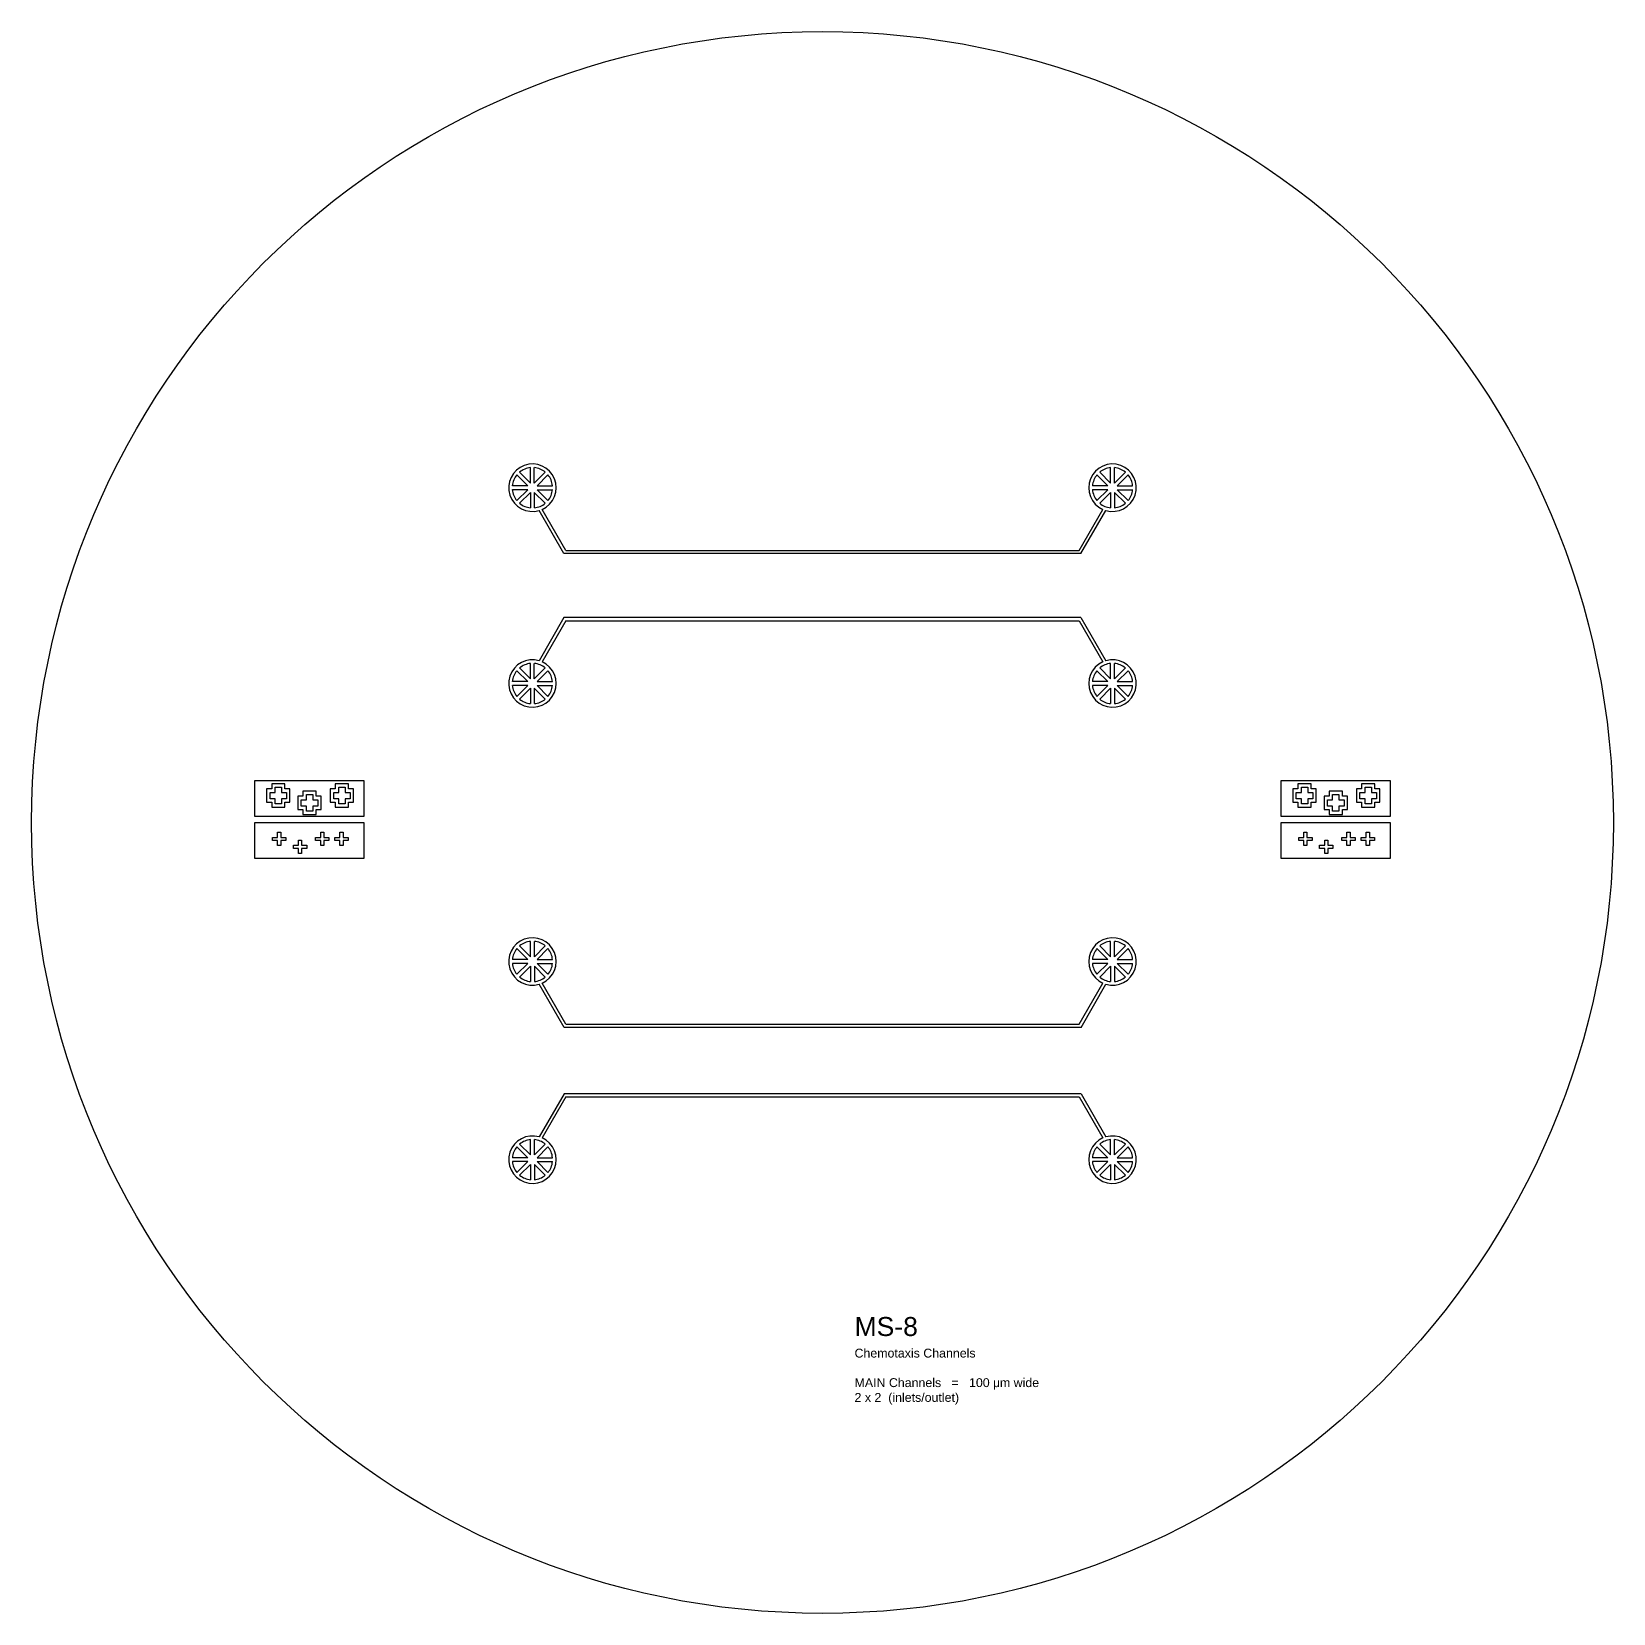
# Model space of a CAD drawing. Header units: millimetres. Extents: x 17265 to 209211, y 27598 to 77598.
# Drawn here: x 89211 to 139211, y 27598 to 77598 of the extents above; entities that cross this region are included whole.
import ezdxf

# ---------------------------------------------------------------- set-up
doc = ezdxf.new("R2010")
doc.units = ezdxf.units.MM
doc.layers.add('CLEAR', color=140, linetype='Continuous')
doc.layers.add('OPAQUE', color=10, linetype='Continuous')
doc.styles.get("Standard").update_dxf_attribs({"font": 'arial.ttf'})

msp = doc.modelspace()

# ---------------------------------------------------------------- linework, layer by layer
at = {"layer": 'CLEAR'}
for p, q in [((106039, 61096), (105251, 62461)), ((106097, 61196), (105346, 62496)), ((122324, 61196), (123074, 62496)), ((122382, 61096), (123169, 62461)), ((122382, 61096), (106039, 61096)), ((106097, 61196), (122324, 61196)), ((106039, 59076), (105251, 57711)), ((122382, 59076), (106039, 59076)), ((122382, 59076), (123169, 57711)), ((106097, 58976), (105346, 57676)), ((106097, 58976), (122324, 58976)), ((122324, 58976), (123074, 57676)), ((106098, 46220), (105347, 47520)), ((122325, 46220), (123075, 47520)), ((106040, 46120), (105252, 47485)), ((122383, 46120), (123171, 47485)), ((122383, 46120), (106040, 46120)), ((106098, 46220), (122325, 46220)), ((106040, 44025), (105252, 42660)), ((122383, 44025), (106040, 44025)), ((122383, 44025), (123171, 42660)), ((106098, 43925), (105347, 42625)), ((106098, 43925), (122325, 43925)), ((122325, 43925), (123075, 42625))]:
    msp.add_line(p, q, dxfattribs=at)
for points in [[(96271, 53929), (99711, 53929), (99711, 52788), (96271, 52788)], [(96799, 53821), (96799, 53661), (96639, 53661), (96639, 53241), (96799, 53241), (96799, 53081), (97219, 53081), (97219, 53241), (97378, 53241), (97378, 53661), (97219, 53661), (97219, 53821), (96799, 53821)], [(97109, 53551), (97268, 53551), (97268, 53351), (97109, 53351), (97109, 53191), (96909, 53191), (96909, 53351), (96749, 53351), (96749, 53551), (96909, 53551), (96909, 53711), (97109, 53711)], [(97786, 53589), (97786, 53429), (97626, 53429), (97626, 53009), (97786, 53009), (97786, 52849), (98206, 52849), (98206, 53009), (98366, 53009), (98366, 53429), (98206, 53429), (98206, 53589), (97786, 53589)], [(98811, 53821), (98811, 53661), (98651, 53661), (98651, 53241), (98811, 53241), (98811, 53081), (99231, 53081), (99231, 53241), (99391, 53241), (99391, 53661), (99231, 53661), (99231, 53821), (98811, 53821)], [(99121, 53551), (99281, 53551), (99281, 53351), (99121, 53351), (99121, 53191), (98921, 53191), (98921, 53351), (98761, 53351), (98761, 53551), (98921, 53551), (98921, 53711), (99121, 53711)], [(128711, 53929), (132152, 53929), (132152, 52788), (128711, 52788)], [(129239, 53821), (129239, 53661), (129079, 53661), (129079, 53241), (129239, 53241), (129239, 53081), (129659, 53081), (129659, 53241), (129819, 53241), (129819, 53661), (129659, 53661), (129659, 53821), (129239, 53821)], [(129549, 53551), (129709, 53551), (129709, 53351), (129549, 53351), (129549, 53191), (129349, 53191), (129349, 53351), (129189, 53351), (129189, 53551), (129349, 53551), (129349, 53711), (129549, 53711)], [(130227, 53589), (130227, 53429), (130067, 53429), (130067, 53009), (130227, 53009), (130227, 52849), (130647, 52849), (130647, 53009), (130807, 53009), (130807, 53429), (130647, 53429), (130647, 53589), (130227, 53589)], [(131251, 53821), (131251, 53661), (131091, 53661), (131091, 53241), (131251, 53241), (131251, 53081), (131671, 53081), (131671, 53241), (131831, 53241), (131831, 53661), (131671, 53661), (131671, 53821), (131251, 53821)], [(131561, 53551), (131721, 53551), (131721, 53351), (131561, 53351), (131561, 53191), (131361, 53191), (131361, 53351), (131201, 53351), (131201, 53551), (131361, 53551), (131361, 53711), (131561, 53711)], [(98096, 53319), (98256, 53319), (98256, 53119), (98096, 53119), (98096, 52959), (97896, 52959), (97896, 53119), (97736, 53119), (97736, 53319), (97896, 53319), (97896, 53479), (98096, 53479)], [(130537, 53319), (130697, 53319), (130697, 53119), (130537, 53119), (130537, 52959), (130337, 52959), (130337, 53119), (130177, 53119), (130177, 53319), (130337, 53319), (130337, 53479), (130537, 53479)], [(96271, 52598), (99711, 52598), (99711, 51457), (96271, 51457)], [(128711, 52598), (132152, 52598), (132152, 51457), (128711, 51457)], [(97085, 52128), (97245, 52128), (97245, 52028), (97085, 52028), (97085, 51868), (96985, 51868), (96985, 52028), (96825, 52028), (96825, 52128), (96985, 52128), (96985, 52288), (97085, 52288)], [(97747, 51877), (97907, 51877), (97907, 51777), (97747, 51777), (97747, 51617), (97647, 51617), (97647, 51777), (97487, 51777), (97487, 51877), (97647, 51877), (97647, 52037), (97747, 52037)], [(98448, 52128), (98608, 52128), (98608, 52028), (98448, 52028), (98448, 51868), (98348, 51868), (98348, 52028), (98188, 52028), (98188, 52128), (98348, 52128), (98348, 52288), (98448, 52288)], [(99059, 52128), (99219, 52128), (99219, 52028), (99059, 52028), (99059, 51868), (98959, 51868), (98959, 52028), (98799, 52028), (98799, 52128), (98959, 52128), (98959, 52288), (99059, 52288)], [(129525, 52128), (129685, 52128), (129685, 52028), (129525, 52028), (129525, 51868), (129425, 51868), (129425, 52028), (129265, 52028), (129265, 52128), (129425, 52128), (129425, 52288), (129525, 52288)], [(130187, 51877), (130347, 51877), (130347, 51777), (130187, 51777), (130187, 51617), (130087, 51617), (130087, 51777), (129927, 51777), (129927, 51877), (130087, 51877), (130087, 52037), (130187, 52037)], [(130889, 52128), (131049, 52128), (131049, 52028), (130889, 52028), (130889, 51868), (130789, 51868), (130789, 52028), (130629, 52028), (130629, 52128), (130789, 52128), (130789, 52288), (130889, 52288)], [(131499, 52128), (131659, 52128), (131659, 52028), (131499, 52028), (131499, 51868), (131399, 51868), (131399, 52028), (131239, 52028), (131239, 52128), (131399, 52128), (131399, 52288), (131499, 52288)]]:
    msp.add_lwpolyline(points, close=True, dxfattribs=at)
for centre, start, end in [((105041, 63181), 294.0069, 286.2467), ((123379, 63181), 253.7533, 245.9931), ((105041, 56991), 73.7533, 65.9931), ((123379, 56991), 114.0069, 106.2467), ((105042, 48205), 294.0069, 286.2467), ((123380, 48205), 253.7533, 245.9931), ((105042, 41940), 73.7533, 65.9931), ((123380, 41940), 114.0069, 106.2467)]:
    msp.add_arc(centre, 750, start, end, dxfattribs=at)
at = {"layer": 'OPAQUE'}
for p, q in [((104893, 63242), (104549, 63586)), ((104980, 63329), (104636, 63673)), ((104980, 63329), (104980, 63815)), ((105102, 63329), (105102, 63815)), ((105102, 63329), (105447, 63673)), ((105189, 63242), (105533, 63586)), ((123231, 63242), (122887, 63586)), ((123318, 63329), (122974, 63673)), ((123318, 63329), (123318, 63815)), ((123441, 63329), (123441, 63815)), ((123441, 63329), (123785, 63673)), ((123527, 63242), (123871, 63586)), ((104893, 63242), (104407, 63242)), ((104893, 63119), (104407, 63119)), ((104893, 63119), (104549, 62775)), ((104980, 63033), (104636, 62689)), ((104980, 63033), (104980, 62546)), ((105102, 63033), (105447, 62689)), ((105102, 63033), (105102, 62546)), ((105189, 63242), (105676, 63242)), ((105189, 63119), (105533, 62775)), ((105189, 63119), (105676, 63119)), ((123231, 63242), (122745, 63242)), ((123231, 63119), (122745, 63119)), ((123231, 63119), (122887, 62775)), ((123318, 63033), (122974, 62689)), ((123318, 63033), (123318, 62546)), ((123441, 63033), (123785, 62689)), ((123441, 63033), (123441, 62546)), ((123527, 63242), (124014, 63242)), ((123527, 63119), (123871, 62775)), ((123527, 63119), (124014, 63119)), ((104980, 57139), (104980, 57626)), ((105102, 57139), (105102, 57626)), ((123318, 57139), (123318, 57626)), ((123441, 57139), (123441, 57626)), ((104893, 57052), (104407, 57052)), ((104893, 57052), (104549, 57396)), ((104980, 57139), (104636, 57483)), ((105102, 57139), (105447, 57483)), ((105189, 57052), (105533, 57396)), ((105189, 57052), (105676, 57052)), ((123231, 57052), (122745, 57052)), ((123231, 57052), (122887, 57396)), ((123318, 57139), (122974, 57483)), ((123441, 57139), (123785, 57483)), ((123527, 57052), (123871, 57396)), ((123527, 57052), (124014, 57052)), ((104893, 56930), (104407, 56930)), ((104893, 56930), (104549, 56586)), ((104980, 56843), (104636, 56499)), ((104980, 56843), (104980, 56357)), ((105102, 56843), (105447, 56499)), ((105102, 56843), (105102, 56357)), ((105189, 56930), (105533, 56586)), ((105189, 56930), (105676, 56930)), ((123231, 56930), (122745, 56930)), ((123231, 56930), (122887, 56586)), ((123318, 56843), (122974, 56499)), ((123318, 56843), (123318, 56357)), ((123441, 56843), (123785, 56499)), ((123441, 56843), (123441, 56357)), ((123527, 56930), (123871, 56586)), ((123527, 56930), (124014, 56930)), ((104894, 48266), (104550, 48610)), ((104981, 48353), (104637, 48697)), ((104981, 48353), (104981, 48839)), ((105104, 48353), (105104, 48839)), ((105104, 48353), (105448, 48697)), ((105190, 48266), (105534, 48610)), ((123232, 48266), (122888, 48610)), ((123319, 48353), (122975, 48697)), ((123319, 48353), (123319, 48839)), ((123442, 48353), (123442, 48839)), ((123442, 48353), (123786, 48697)), ((123528, 48266), (123872, 48610)), ((104894, 48266), (104408, 48266)), ((104894, 48143), (104408, 48143)), ((104894, 48143), (104550, 47799)), ((104981, 48057), (104637, 47713)), ((104981, 48057), (104981, 47570)), ((105104, 48057), (105448, 47713)), ((105104, 48057), (105104, 47570)), ((105190, 48266), (105677, 48266)), ((105190, 48143), (105534, 47799)), ((105190, 48143), (105677, 48143)), ((123232, 48266), (122746, 48266)), ((123232, 48143), (122746, 48143)), ((123232, 48143), (122888, 47799)), ((123319, 48057), (122975, 47713)), ((123319, 48057), (123319, 47570)), ((123442, 48057), (123786, 47713)), ((123442, 48057), (123442, 47570)), ((123528, 48266), (124015, 48266)), ((123528, 48143), (123872, 47799)), ((123528, 48143), (124015, 48143)), ((104981, 42088), (104981, 42575)), ((105104, 42088), (105104, 42575)), ((123319, 42088), (123319, 42575)), ((123442, 42088), (123442, 42575)), ((104894, 42001), (104408, 42001)), ((104894, 42001), (104550, 42345)), ((104981, 42088), (104637, 42432)), ((105104, 42088), (105448, 42432)), ((105190, 42001), (105534, 42345)), ((105190, 42001), (105677, 42001)), ((123232, 42001), (122746, 42001)), ((123232, 42001), (122888, 42345)), ((123319, 42088), (122975, 42432)), ((123442, 42088), (123786, 42432)), ((123528, 42001), (123872, 42345)), ((123528, 42001), (124015, 42001)), ((104894, 41879), (104408, 41879)), ((104894, 41879), (104550, 41535)), ((104981, 41792), (104637, 41448)), ((104981, 41792), (104981, 41306)), ((105104, 41792), (105448, 41448)), ((105104, 41792), (105104, 41306)), ((105190, 41879), (105534, 41535)), ((105190, 41879), (105677, 41879)), ((123232, 41879), (122746, 41879)), ((123232, 41879), (122888, 41535)), ((123319, 41792), (122975, 41448)), ((123319, 41792), (123319, 41306)), ((123442, 41792), (123786, 41448)), ((123442, 41792), (123442, 41306)), ((123528, 41879), (123872, 41535)), ((123528, 41879), (124015, 41879))]:
    msp.add_line(p, q, dxfattribs=at)
msp.add_circle((114211, 52598), 25000, dxfattribs=at)
for centre, start, end in [((105041, 63181), 140.5177, 174.4823), ((105041, 63181), 95.5177, 129.4823), ((105041, 63181), 50.5177, 84.4823), ((105041, 63181), 5.5177, 39.4823), ((123379, 63181), 140.5177, 174.4823), ((123379, 63181), 95.5177, 129.4823), ((123379, 63181), 50.5177, 84.4823), ((123379, 63181), 5.5177, 39.4823), ((105041, 63181), 185.5177, 219.4823), ((105041, 63181), 320.5177, 354.4823), ((123379, 63181), 185.5177, 219.4823), ((123379, 63181), 320.5177, 354.4823), ((105041, 63181), 230.5177, 264.4823), ((105041, 63181), 275.5177, 309.4823), ((123379, 63181), 230.5177, 264.4823), ((123379, 63181), 275.5177, 309.4823), ((105041, 56991), 95.5177, 129.4823), ((105041, 56991), 50.5177, 84.4823), ((123379, 56991), 95.5177, 129.4823), ((123379, 56991), 50.5177, 84.4823), ((105041, 56991), 140.5177, 174.4823), ((105041, 56991), 5.5177, 39.4823), ((123379, 56991), 140.5177, 174.4823), ((123379, 56991), 5.5177, 39.4823), ((105041, 56991), 185.5177, 219.4823), ((105041, 56991), 320.5177, 354.4823), ((123379, 56991), 185.5177, 219.4823), ((123379, 56991), 320.5177, 354.4823), ((105041, 56991), 230.5177, 264.4823), ((105041, 56991), 275.5177, 309.4823), ((123379, 56991), 230.5177, 264.4823), ((123379, 56991), 275.5177, 309.4823), ((105042, 48205), 140.5177, 174.4823), ((105042, 48205), 95.5177, 129.4823), ((105042, 48205), 50.5177, 84.4823), ((105042, 48205), 5.5177, 39.4823), ((123380, 48205), 140.5177, 174.4823), ((123380, 48205), 95.5177, 129.4823), ((123380, 48205), 50.5177, 84.4823), ((123380, 48205), 5.5177, 39.4823), ((105042, 48205), 185.5177, 219.4823), ((105042, 48205), 320.5177, 354.4823), ((123380, 48205), 185.5177, 219.4823), ((123380, 48205), 320.5177, 354.4823), ((105042, 48205), 230.5177, 264.4823), ((105042, 48205), 275.5177, 309.4823), ((123380, 48205), 230.5177, 264.4823), ((123380, 48205), 275.5177, 309.4823), ((105042, 41940), 95.5177, 129.4823), ((105042, 41940), 50.5177, 84.4823), ((123380, 41940), 95.5177, 129.4823), ((123380, 41940), 50.5177, 84.4823), ((105042, 41940), 140.5177, 174.4823), ((105042, 41940), 5.5177, 39.4823), ((123380, 41940), 140.5177, 174.4823), ((123380, 41940), 5.5177, 39.4823), ((105042, 41940), 185.5177, 219.4823), ((105042, 41940), 320.5177, 354.4823), ((123380, 41940), 185.5177, 219.4823), ((123380, 41940), 320.5177, 354.4823), ((105042, 41940), 230.5177, 264.4823), ((105042, 41940), 275.5177, 309.4823), ((123380, 41940), 230.5177, 264.4823), ((123380, 41940), 275.5177, 309.4823)]:
    msp.add_arc(centre, 638, start, end, dxfattribs=at)

# ---------------------------------------------------------------- texts
at = {"layer": 'CLEAR', "insert": (115224, 36965), "char_height": 280, "attachment_point": 1}
msp.add_mtext_dynamic_manual_height_columns('{\\H2.1429x;MS-8\\H0.83333x;\\P}Chemotaxis Channels\\P\\PMAIN Channels   =   100 {\\fSymbol|b0|i0|c2|p18;m}m wide\\P2 x 2  (inlets/outlet)', width=6144.32, gutter_width=5106, heights=[3672], dxfattribs=at)

doc.saveas('drawing.dxf')
